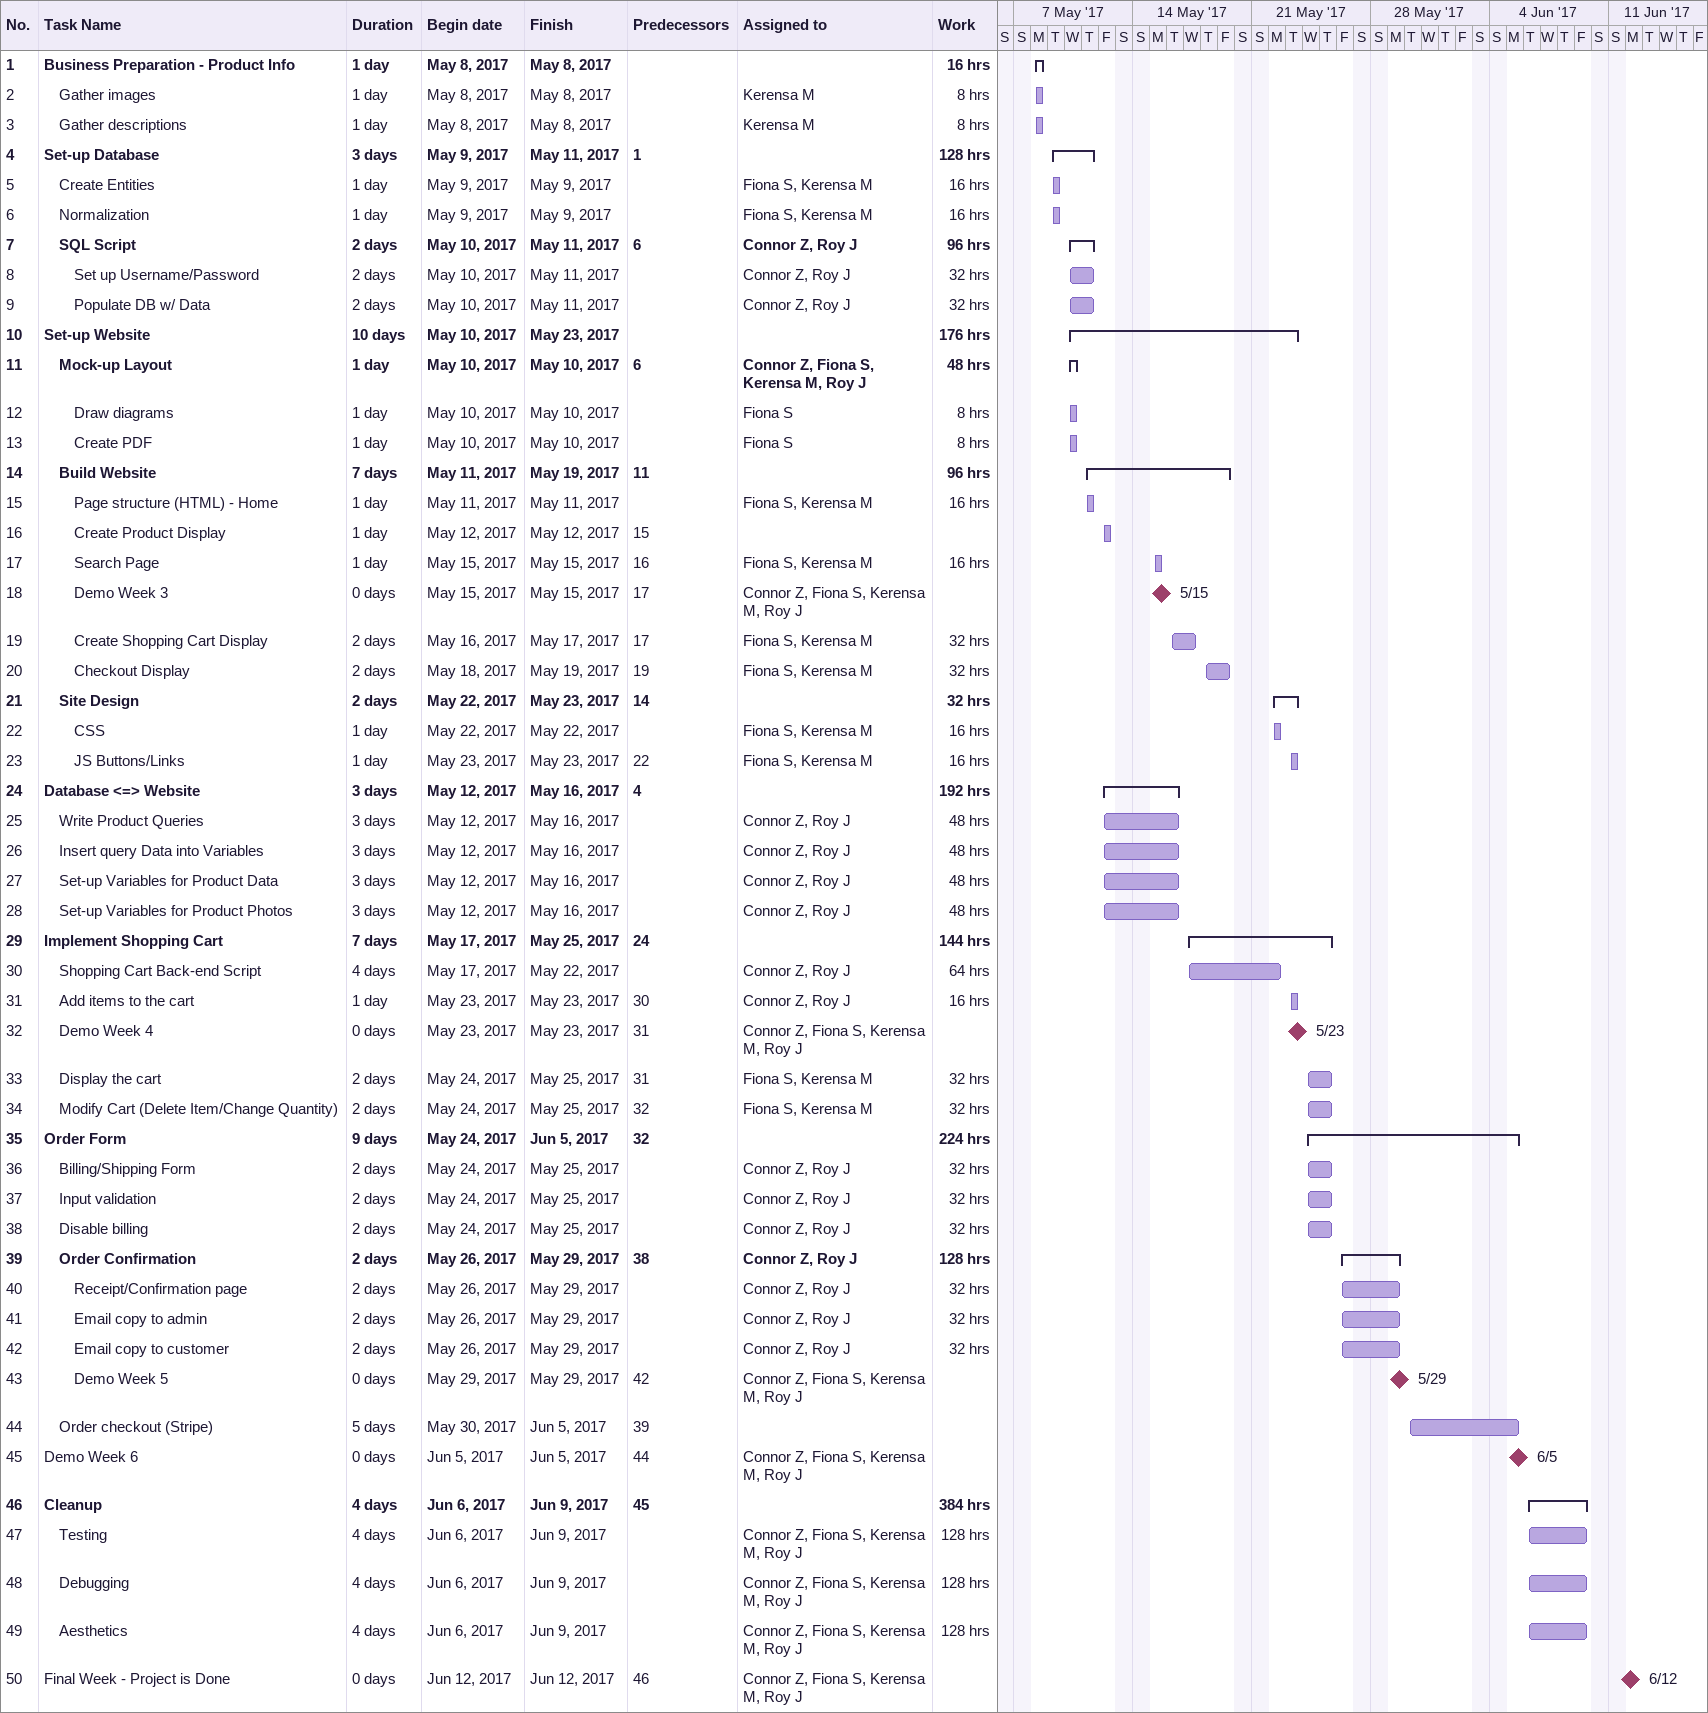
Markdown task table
| ID | Level | Task | Duration | Start | Finish | Predecessors | Resources | Work (h) |
|---|---|---|---|---|---|---|---|---|
| 1 | 1 | **Business Preparation - Product Info** | 1d | 2017-05-08 | 2017-05-08 |  |  | 16 |
| 2 | 2 | Gather images | 1d | 2017-05-08 | 2017-05-08 |  | Kerensa M | 8 |
| 3 | 2 | Gather descriptions | 1d | 2017-05-08 | 2017-05-08 |  | Kerensa M | 8 |
| 4 | 1 | **Set-up Database** | 3d | 2017-05-09 | 2017-05-11 | 1 |  | 128 |
| 5 | 2 | Create Entities | 1d | 2017-05-09 | 2017-05-09 |  | Fiona S, Kerensa M | 16 |
| 6 | 2 | Normalization | 1d | 2017-05-09 | 2017-05-09 |  | Fiona S, Kerensa M | 16 |
| 7 | 2 | **SQL Script** | 2d | 2017-05-10 | 2017-05-11 | 6 | Connor Z, Roy J | 96 |
| 8 | 3 | Set up Username/Password | 2d | 2017-05-10 | 2017-05-11 |  | Connor Z, Roy J | 32 |
| 9 | 3 | Populate DB w/ Data | 2d | 2017-05-10 | 2017-05-11 |  | Connor Z, Roy J | 32 |
| 10 | 1 | **Set-up Website** | 10d | 2017-05-10 | 2017-05-23 |  |  | 176 |
| 11 | 2 | **Mock-up Layout** | 1d | 2017-05-10 | 2017-05-10 | 6 | Connor Z, Fiona S, Kerensa M, Roy J | 48 |
| 12 | 3 | Draw diagrams | 1d | 2017-05-10 | 2017-05-10 |  | Fiona S | 8 |
| 13 | 3 | Create PDF | 1d | 2017-05-10 | 2017-05-10 |  | Fiona S | 8 |
| 14 | 2 | **Build Website** | 7d | 2017-05-11 | 2017-05-19 | 11 |  | 96 |
| 15 | 3 | Page structure (HTML) - Home | 1d | 2017-05-11 | 2017-05-11 |  | Fiona S, Kerensa M | 16 |
| 16 | 3 | Create Product Display | 1d | 2017-05-12 | 2017-05-12 | 15 |  |  |
| 17 | 3 | Search Page | 1d | 2017-05-15 | 2017-05-15 | 16 | Fiona S, Kerensa M | 16 |
| 18 | 3 | Demo Week 3 | 0d | 2017-05-15 | 2017-05-15 | 17 | Connor Z, Fiona S, Kerensa M, Roy J |  |
| 19 | 3 | Create Shopping Cart Display | 2d | 2017-05-16 | 2017-05-17 | 17 | Fiona S, Kerensa M | 32 |
| 20 | 3 | Checkout Display | 2d | 2017-05-18 | 2017-05-19 | 19 | Fiona S, Kerensa M | 32 |
| 21 | 2 | **Site Design** | 2d | 2017-05-22 | 2017-05-23 | 14 |  | 32 |
| 22 | 3 | CSS | 1d | 2017-05-22 | 2017-05-22 |  | Fiona S, Kerensa M | 16 |
| 23 | 3 | JS Buttons/Links | 1d | 2017-05-23 | 2017-05-23 | 22 | Fiona S, Kerensa M | 16 |
| 24 | 1 | **Database <=> Website** | 3d | 2017-05-12 | 2017-05-16 | 4 |  | 192 |
| 25 | 2 | Write Product Queries | 3d | 2017-05-12 | 2017-05-16 |  | Connor Z, Roy J | 48 |
| 26 | 2 | Insert query Data into Variables | 3d | 2017-05-12 | 2017-05-16 |  | Connor Z, Roy J | 48 |
| 27 | 2 | Set-up Variables for Product Data | 3d | 2017-05-12 | 2017-05-16 |  | Connor Z, Roy J | 48 |
| 28 | 2 | Set-up Variables for Product Photos | 3d | 2017-05-12 | 2017-05-16 |  | Connor Z, Roy J | 48 |
| 29 | 1 | **Implement Shopping Cart** | 7d | 2017-05-17 | 2017-05-25 | 24 |  | 144 |
| 30 | 2 | Shopping Cart Back-end Script | 4d | 2017-05-17 | 2017-05-22 |  | Connor Z, Roy J | 64 |
| 31 | 2 | Add items to the cart | 1d | 2017-05-23 | 2017-05-23 | 30 | Connor Z, Roy J | 16 |
| 32 | 2 | Demo Week 4 | 0d | 2017-05-23 | 2017-05-23 | 31 | Connor Z, Fiona S, Kerensa M, Roy J |  |
| 33 | 2 | Display the cart | 2d | 2017-05-24 | 2017-05-25 | 31 | Fiona S, Kerensa M | 32 |
| 34 | 2 | Modify Cart (Delete Item/Change Quantity) | 2d | 2017-05-24 | 2017-05-25 | 32 | Fiona S, Kerensa M | 32 |
| 35 | 1 | **Order Form** | 9d | 2017-05-24 | 2017-06-05 | 32 |  | 224 |
| 36 | 2 | Billing/Shipping Form | 2d | 2017-05-24 | 2017-05-25 |  | Connor Z, Roy J | 32 |
| 37 | 2 | Input validation | 2d | 2017-05-24 | 2017-05-25 |  | Connor Z, Roy J | 32 |
| 38 | 2 | Disable billing | 2d | 2017-05-24 | 2017-05-25 |  | Connor Z, Roy J | 32 |
| 39 | 2 | **Order Confirmation** | 2d | 2017-05-26 | 2017-05-29 | 38 | Connor Z, Roy J | 128 |
| 40 | 3 | Receipt/Confirmation page | 2d | 2017-05-26 | 2017-05-29 |  | Connor Z, Roy J | 32 |
| 41 | 3 | Email copy to admin | 2d | 2017-05-26 | 2017-05-29 |  | Connor Z, Roy J | 32 |
| 42 | 3 | Email copy to customer | 2d | 2017-05-26 | 2017-05-29 |  | Connor Z, Roy J | 32 |
| 43 | 3 | Demo Week 5 | 0d | 2017-05-29 | 2017-05-29 | 42 | Connor Z, Fiona S, Kerensa M, Roy J |  |
| 44 | 2 | Order checkout (Stripe) | 5d | 2017-05-30 | 2017-06-05 | 39 |  |  |
| 45 | 1 | Demo Week 6 | 0d | 2017-06-05 | 2017-06-05 | 44 | Connor Z, Fiona S, Kerensa M, Roy J |  |
| 46 | 1 | **Cleanup** | 4d | 2017-06-06 | 2017-06-09 | 45 |  | 384 |
| 47 | 2 | Testing | 4d | 2017-06-06 | 2017-06-09 |  | Connor Z, Fiona S, Kerensa M, Roy J | 128 |
| 48 | 2 | Debugging | 4d | 2017-06-06 | 2017-06-09 |  | Connor Z, Fiona S, Kerensa M, Roy J | 128 |
| 49 | 2 | Aesthetics | 4d | 2017-06-06 | 2017-06-09 |  | Connor Z, Fiona S, Kerensa M, Roy J | 128 |
| 50 | 1 | Final Week - Project is Done | 0d | 2017-06-12 | 2017-06-12 | 46 | Connor Z, Fiona S, Kerensa M, Roy J |  |
